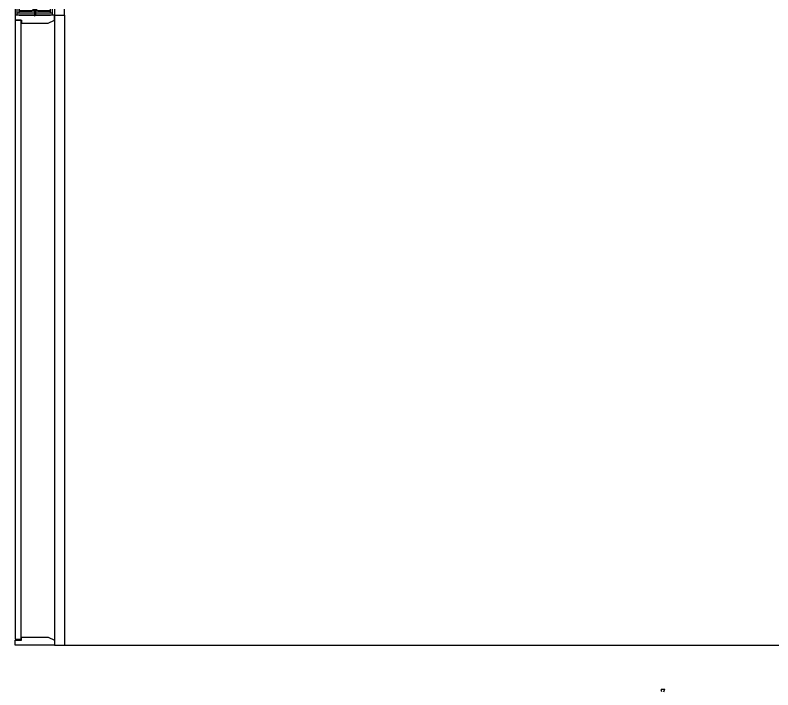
# Model space of a CAD drawing. Header units: millimetres. Extents: x 17311 to 801382, y -242618 to -104888.
# Drawn here: x 294861 to 298711, y -176457 to -173029 of the extents above; entities that cross this region are included whole.
import ezdxf

# ---------------------------------------------------------------- set-up
doc = ezdxf.new("R2010")
doc.units = ezdxf.units.MM
doc.header["$LTSCALE"] = 250
doc.linetypes.add('A2', pattern=[8, 2, -2, 2, -2])
for name, color, linetype in [('8입면선', 8, 'Continuous'), ('A-DOOR', 4, 'Continuous'), ('A-ELE8', 8, 'Continuous'), ('A-FIN', 6, 'Continuous'), ('A-WALL-D', 7, 'Continuous'), ('C-1', 252, 'Continuous'), ('GAGAM-DT', 7, 'Continuous'), ('ISL', 251, 'Continuous'), ('입면', 7, 'Continuous')]:
    doc.layers.add(name, color=color, linetype=linetype)

# ---------------------------------------------------------------- blocks, each defined once
blk = doc.blocks.new('*U91')
at = {"layer": '8입면선', "color": 8}
for p, q in [((10, 0), (9.6, 3520)), ((190, 0), (189.6, 3520)), ((190, 10), (10, 10))]:
    blk.add_line(p, q, dxfattribs=at)
at = {"layer": 'A-WALL-D'}
for p, q in [((-0.4, 3520), (0, 0)), ((19.6, 3520), (-0.4, 3520)), ((20, 10), (19.6, 3520)), ((180, 10), (179.6, 3520)), ((199.6, 3520), (179.6, 3520)), ((199.6, 3520), (200, 0)), ((20, 0), (0, 0)), ((180, 20), (20, 20)), ((20, 0), (180, 0)), ((200, 0), (180, 0))]:
    blk.add_line(p, q, dxfattribs=at)
at = {"layer": 'GAGAM-DT', "color": 8}
for p, q in [((97.3, 3514.2), (97.3, 3545.6)), ((102.3, 3540.1), (97.3, 3545.6)), ((104.8, 3514.2), (94.8, 3514.2)), ((94.8, 3514.2), (94.8, 3510.7)), ((103.2, 3509.2), (96.3, 3509.2)), ((97.3, 3514.2), (97.3, 3509.2)), ((102.3, 3514.2), (102.3, 3540.1)), ((102.3, 3514.2), (102.3, 3509.2)), ((104.8, 3514.2), (104.8, 3510.7)), ((95.1, 25.8), (95.1, 29.3)), ((105.1, 25.8), (95.1, 25.8)), ((103.6, 30.8), (96.7, 30.8)), ((97.6, 25.8), (97.6, 30.8)), ((97.6, 25.8), (97.6, -5.6)), ((102.6, 25.8), (102.6, 30.8)), ((102.6, 25.8), (102.6, -0.1)), ((105.1, 25.8), (105.1, 29.3)), ((102.6, -0.1), (97.6, -5.6))]:
    blk.add_line(p, q, dxfattribs=at)
for centre, start, end in [((96.3, 3510.7), 180, 270), ((103.2, 3510.7), 270, 0), ((96.7, 29.3), 90, 180), ((103.6, 29.3), 0, 90)]:
    blk.add_arc(centre, 1.51, start, end, dxfattribs=at)
at = {"layer": '입면', "color": 6}
for p, q in [((19.6, 3475), (19.6, 3520)), ((19.6, 3520), (85, 3520)), ((84.4, 3518.8), (20.8, 3518.8)), ((20.8, 3518.8), (20.8, 3476.2)), ((89.4, 3513), (84.4, 3518.8)), ((85, 3520), (89.9, 3514.2)), ((109.9, 3513), (89.4, 3513)), ((89.9, 3514.2), (109.3, 3514.2)), ((109.3, 3514.2), (114.3, 3520)), ((114.8, 3518.8), (109.9, 3513)), ((114.3, 3520), (179.6, 3520)), ((178.4, 3518.8), (114.8, 3518.8)), ((178.4, 3476.2), (178.4, 3518.8)), ((179.6, 3520), (179.6, 3475)), ((37.5, 3475), (19.6, 3475)), ((20.8, 3476.2), (37.5, 3476.2)), ((37.5, 3476.2), (37.5, 3475)), ((161.8, 3475), (161.8, 3476.2)), ((161.8, 3476.2), (178.4, 3476.2)), ((179.6, 3475), (161.8, 3475)), ((37.8, 65), (20, 65)), ((20, 65), (20, 20)), ((21.2, 21.2), (21.2, 63.8)), ((21.2, 63.8), (37.8, 63.8)), ((37.8, 63.8), (37.8, 65)), ((180, 65), (162.2, 65)), ((162.2, 65), (162.2, 63.8)), ((162.2, 63.8), (178.8, 63.8)), ((178.8, 63.8), (178.8, 21.2)), ((180, 20), (180, 65)), ((20, 20), (85.3, 20)), ((84.8, 21.2), (21.2, 21.2)), ((89.8, 27), (84.8, 21.2)), ((85.3, 20), (90.3, 25.8)), ((110.2, 27), (89.8, 27)), ((90.3, 25.8), (109.7, 25.8)), ((109.7, 25.8), (114.7, 20)), ((115.2, 21.2), (110.2, 27)), ((114.7, 20), (180, 20)), ((178.8, 21.2), (115.2, 21.2))]:
    blk.add_line(p, q, dxfattribs=at)

msp = doc.modelspace()

# ---------------------------------------------------------------- linework, layer by layer
at = {"layer": 'A-DOOR', "linetype": 'Continuous'}
for points in [[(294860.7, -173054.5), (294893.7, -173054.5), (294893.7, -173069.5), (295027.7, -173069.5), (295060.7, -173054.5), (295060.7, -173029.5), (294860.7, -173029.5)], [(294860.7, -176199.5), (294890.7, -176199.5), (294890.7, -173054.5), (294860.7, -173054.5)], [(294860.7, -176204.5), (294893.7, -176204.5), (294893.7, -176189.5), (295027.7, -176189.5), (295060.7, -176204.5), (295060.7, -176229.5), (294860.7, -176229.5)]]:
    msp.add_lwpolyline(points, close=True, dxfattribs=at)
at = {"layer": 'A-ELE8'}
for points in [[(295060.7, -173029.5), (295060.7, -176229.5)], [(295110.7, -173029.5), (295110.7, -176229.5)]]:
    msp.add_lwpolyline(points, dxfattribs=at)
at = {"layer": 'A-FIN'}
msp.add_line((295060.7, -176229.5), (360660.7, -176229.5), dxfattribs=at)
at = {"layer": 'C-1', "linetype": 'A2'}
for p, q in [((298146.9, -176466.7), (298142.6, -176456.9)), ((298159.4, -176454.6), (298144.1, -176454.6)), ((298156.6, -176466.7), (298160.9, -176456.9))]:
    msp.add_line(p, q, dxfattribs=at)
for centre, start, end in [((298144.1, -176456.2), 90, 203.4287), ((298159.4, -176456.2), 336.5713, 90)]:
    msp.add_arc(centre, 1.62, start, end, dxfattribs=at)
at = {"layer": 'ISL'}
msp.add_lwpolyline([(295060.7, -173029.5), (295110.7, -173029.5), (295110.7, -170479.5), (295860.7, -170479.5), (295860.7, -169559.5), (298660.7, -169559.5), (298660.7, -170479.5), (299460.7, -170479.5), (299460.7, -169559.5), (302260.7, -169559.5), (302260.7, -170479.5), (303060.7, -170479.5), (303060.7, -169559.5), (305860.7, -169559.5), (305860.7, -170479.5), (306660.7, -170479.5), (306660.7, -169559.5), (309460.7, -169559.5), (309460.7, -170479.5), (310260.7, -170479.5)], dxfattribs=at)

# ---------------------------------------------------------------- block references
at = {"layer": 'A-WALL-D'}
msp.add_blockref('*U91', (294860.6, -173029.5), dxfattribs=at)

doc.saveas('drawing.dxf')
